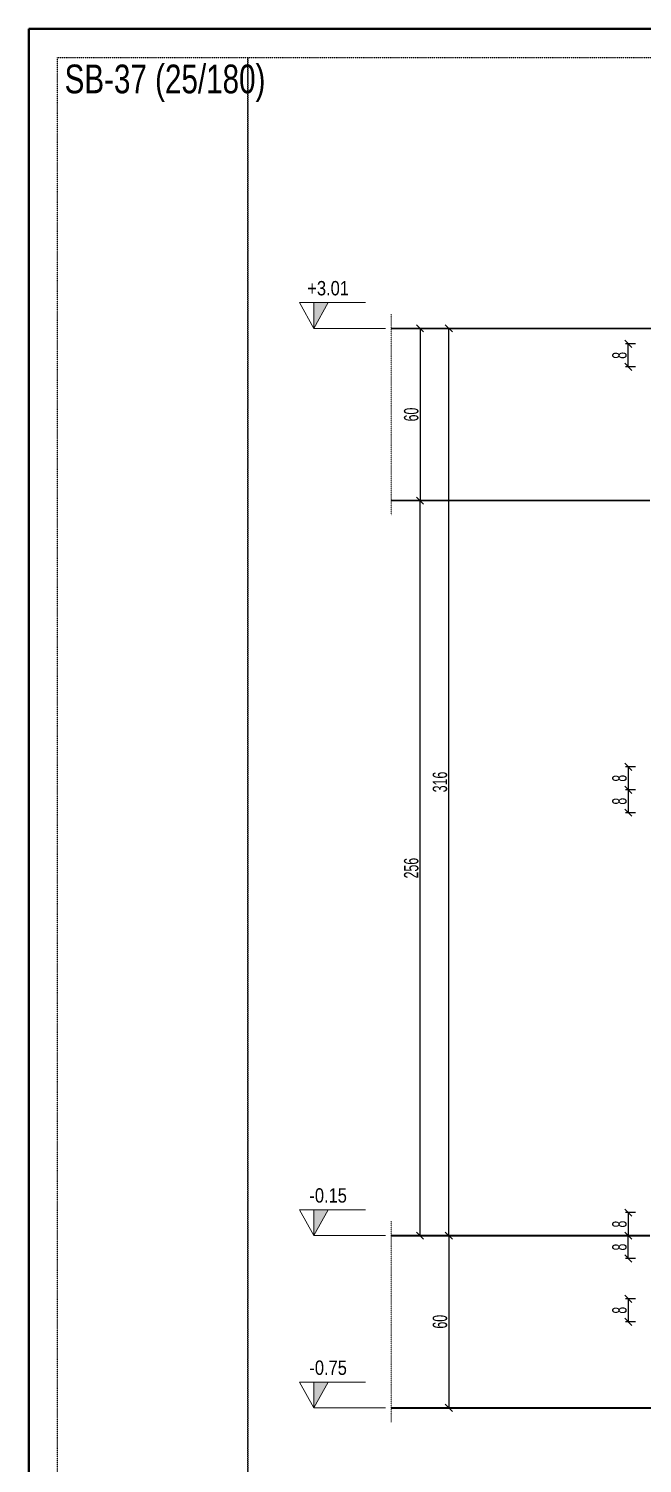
# Model space of a CAD drawing. Header units: millimetres. Extents: x -267 to 94375, y 6431 to 10838.
# Drawn here: x 55207 to 55634, y 7119 to 8119 of the extents above; entities that cross this region are included whole.
import ezdxf
from ezdxf.enums import TextEntityAlignment as Align

# ---------------------------------------------------------------- set-up
doc = ezdxf.new("R2010")
doc.units = ezdxf.units.MM
doc.header["$LTSCALE"] = 0.0001
doc.linetypes.add('DASHED', pattern=[19.05, 12.7, -6.35])
for name, color, linetype, lineweight in [('DETAY ANTET (BEYKENT)', 5, 'Continuous', 40), ('KESIT SINIRI (BEYKENT)', 241, 'DASHED', 20), ('KIRIS (BEYKENT)', 2, 'Continuous', 30), ('KOLON ISMI (BEYKENT)', 91, 'Continuous', 20), ('KOT CIZGI (BEYKENT)', 120, 'Continuous', 20), ('KOT YAZI (BEYKENT)', 7, 'Continuous', 20), ('OLCU (BEYKENT)', 14, 'Continuous', 20), ('TEMEL (BEYKENT)', 2, 'Continuous', 35)]:
    doc.layers.add(name, color=color, linetype=linetype, lineweight=lineweight)
doc.styles.add('KLNOLC-25', font='bahnschrift light condensed', dxfattribs={"width": 0.75, "height": 10})
doc.styles.add('KOT (BEYKENT)', font='')
doc.styles.add('YAZI (BEYKENT)', font='')
doc.styles.get('KOT (BEYKENT)').set_extended_font_data('Bahnschrift Light Condensed')
doc.styles.get('YAZI (BEYKENT)').set_extended_font_data('Bahnschrift Light Condensed')
doc.dimstyles.new('KLNOLC-25', dxfattribs={"dimtxt": 10, "dimasz": 5, "dimexe": 2, "dimexo": 2, "dimgap": 1, "dimtad": 1, "dimdec": 1, "dimlfac": 0.5, "dimrnd": 0.5, "dimzin": 12, "dimdsep": 46, "dimtxsty": 'KLNOLC-25', "dimblk": 'OBLIQUE', "dimblk1": 'OBLIQUE', "dimblk2": 'OBLIQUE', "dimcen": 0, "dimclrt": 7, "dimadec": 0, "dimazin": 0, "dimtfac": 1, "dimtdec": 4, "dimtix": 1, "dimtmove": 2, "dimatfit": 3, "dimfxl": 1, "dimtzin": 0, "dimarcsym": 0})

# ---------------------------------------------------------------- blocks, each defined once
blk = doc.blocks.new('_Oblique')
at = {"color": 0, "linetype": 'ByBlock', "lineweight": -2}
blk.add_line((-0.5, -0.5), (0.5, 0.5), dxfattribs=at)
blk = doc.blocks.new('*D968')
at = {"layer": 'DEFPOINTS', "color": 0, "lineweight": -3, "transparency": 16777216}
for p in [(55459.29, 7277.86), (55459.29, 7157.86), (55499.29, 7157.86)]:
    blk.add_point(p, dxfattribs=at)
at = {"layer": 'OLCU (BEYKENT)', "color": 0, "lineweight": -2, "transparency": 16777216}
for p, q in [((55461.29, 7277.86), (55501.29, 7277.86)), ((55499.29, 7277.86), (55499.29, 7157.86)), ((55461.29, 7157.86), (55501.29, 7157.86))]:
    blk.add_line(p, q, dxfattribs=at)
at = {"layer": 'OLCU (BEYKENT)', "color": 0, "lineweight": -2, "transparency": 16777216, "xscale": 5, "yscale": 5, "zscale": 5}
for p, rotation in [((55499.29, 7277.86), 90), ((55499.29, 7157.86), 270)]:
    blk.add_blockref('_Oblique', p, dxfattribs=dict(at, rotation=rotation))
at = {"layer": 'OLCU (BEYKENT)', "color": 7, "transparency": 16777216, "insert": (55493.19, 7217.86), "char_height": 10, "attachment_point": 5, "rotation": 90, "style": 'KLNOLC-25'}
blk.add_mtext('60', dxfattribs=at)
blk = doc.blocks.new('*D969')
at = {"layer": 'DEFPOINTS', "color": 0, "lineweight": -3, "transparency": 16777216}
for p in [(55459.29, 7789.86), (55479.29, 7789.86), (55459.29, 7277.86)]:
    blk.add_point(p, dxfattribs=at)
at = {"layer": 'OLCU (BEYKENT)', "color": 0, "lineweight": -2, "transparency": 16777216}
for p, q in [((55461.29, 7789.86), (55481.29, 7789.86)), ((55479.29, 7277.86), (55479.29, 7789.86)), ((55461.29, 7277.86), (55481.29, 7277.86))]:
    blk.add_line(p, q, dxfattribs=at)
at = {"layer": 'OLCU (BEYKENT)', "color": 0, "lineweight": -2, "transparency": 16777216, "xscale": 5, "yscale": 5, "zscale": 5}
for p, rotation in [((55479.29, 7789.86), 90), ((55479.29, 7277.86), 270)]:
    blk.add_blockref('_Oblique', p, dxfattribs=dict(at, rotation=rotation))
at = {"layer": 'OLCU (BEYKENT)', "color": 7, "transparency": 16777216, "insert": (55473.19, 7533.86), "char_height": 10, "attachment_point": 5, "rotation": 90, "style": 'KLNOLC-25'}
blk.add_mtext('256', dxfattribs=at)
blk = doc.blocks.new('*D970')
at = {"layer": 'DEFPOINTS', "color": 0, "lineweight": -3, "transparency": 16777216}
for p in [(55459.29, 7909.86), (55459.29, 7789.86), (55479.29, 7789.86)]:
    blk.add_point(p, dxfattribs=at)
at = {"layer": 'OLCU (BEYKENT)', "color": 0, "lineweight": -2, "transparency": 16777216}
for p, q in [((55461.29, 7909.86), (55481.29, 7909.86)), ((55479.29, 7909.86), (55479.29, 7789.86)), ((55461.29, 7789.86), (55481.29, 7789.86))]:
    blk.add_line(p, q, dxfattribs=at)
at = {"layer": 'OLCU (BEYKENT)', "color": 0, "lineweight": -2, "transparency": 16777216, "xscale": 5, "yscale": 5, "zscale": 5}
for p, rotation in [((55479.29, 7909.86), 90), ((55479.29, 7789.86), 270)]:
    blk.add_blockref('_Oblique', p, dxfattribs=dict(at, rotation=rotation))
at = {"layer": 'OLCU (BEYKENT)', "color": 7, "transparency": 16777216, "insert": (55473.19, 7849.86), "char_height": 10, "attachment_point": 5, "rotation": 90, "style": 'KLNOLC-25'}
blk.add_mtext('60', dxfattribs=at)
blk = doc.blocks.new('*D971')
at = {"layer": 'DEFPOINTS', "color": 0, "lineweight": -3, "transparency": 16777216}
for p in [(55459.29, 7909.86), (55499.29, 7909.86), (55459.29, 7277.86)]:
    blk.add_point(p, dxfattribs=at)
at = {"layer": 'OLCU (BEYKENT)', "color": 0, "lineweight": -2, "transparency": 16777216}
for p, q in [((55461.29, 7909.86), (55501.29, 7909.86)), ((55499.29, 7277.86), (55499.29, 7909.86)), ((55461.29, 7277.86), (55501.29, 7277.86))]:
    blk.add_line(p, q, dxfattribs=at)
at = {"layer": 'OLCU (BEYKENT)', "color": 0, "lineweight": -2, "transparency": 16777216, "xscale": 5, "yscale": 5, "zscale": 5}
for p, rotation in [((55499.29, 7909.86), 90), ((55499.29, 7277.86), 270)]:
    blk.add_blockref('_Oblique', p, dxfattribs=dict(at, rotation=rotation))
at = {"layer": 'OLCU (BEYKENT)', "color": 7, "transparency": 16777216, "insert": (55493.19, 7593.86), "char_height": 10, "attachment_point": 5, "rotation": 90, "style": 'KLNOLC-25'}
blk.add_mtext('316', dxfattribs=at)
blk = doc.blocks.new('*D973')
at = {"layer": 'DEFPOINTS', "color": 0, "lineweight": -3, "transparency": 16777216}
for p in [(55631.29, 7293.86), (55624.29, 7277.86), (55631.29, 7277.86)]:
    blk.add_point(p, dxfattribs=at)
at = {"layer": 'OLCU (BEYKENT)', "color": 0, "lineweight": -2, "transparency": 16777216}
for p, q in [((55629.29, 7293.86), (55622.29, 7293.86)), ((55624.29, 7293.86), (55624.29, 7277.86)), ((55629.29, 7277.86), (55622.29, 7277.86))]:
    blk.add_line(p, q, dxfattribs=at)
at = {"layer": 'OLCU (BEYKENT)', "color": 0, "lineweight": -2, "transparency": 16777216, "xscale": 5, "yscale": 5, "zscale": 5}
for p, rotation in [((55624.29, 7293.86), 90), ((55624.29, 7277.86), 270)]:
    blk.add_blockref('_Oblique', p, dxfattribs=dict(at, rotation=rotation))
at = {"layer": 'OLCU (BEYKENT)', "color": 7, "transparency": 16777216, "insert": (55618.19, 7285.86), "char_height": 10, "attachment_point": 5, "rotation": 90, "style": 'KLNOLC-25'}
blk.add_mtext('8', dxfattribs=at)
blk = doc.blocks.new('*D974')
at = {"layer": 'DEFPOINTS', "color": 0, "lineweight": -3, "transparency": 16777216}
for p in [(55624.29, 7899.06), (55631.29, 7899.06), (55631.29, 7883.06)]:
    blk.add_point(p, dxfattribs=at)
at = {"layer": 'OLCU (BEYKENT)', "color": 0, "lineweight": -2, "transparency": 16777216}
for p, q in [((55629.29, 7899.06), (55622.29, 7899.06)), ((55624.29, 7883.06), (55624.29, 7899.06)), ((55629.29, 7883.06), (55622.29, 7883.06))]:
    blk.add_line(p, q, dxfattribs=at)
at = {"layer": 'OLCU (BEYKENT)', "color": 0, "lineweight": -2, "transparency": 16777216, "xscale": 5, "yscale": 5, "zscale": 5}
for p, rotation in [((55624.29, 7899.06), 90), ((55624.29, 7883.06), 270)]:
    blk.add_blockref('_Oblique', p, dxfattribs=dict(at, rotation=rotation))
at = {"layer": 'OLCU (BEYKENT)', "color": 7, "transparency": 16777216, "insert": (55618.19, 7891.06), "char_height": 10, "attachment_point": 5, "rotation": 90, "style": 'KLNOLC-25'}
blk.add_mtext('8', dxfattribs=at)
blk = doc.blocks.new('*D975')
at = {"layer": 'DEFPOINTS', "color": 0, "lineweight": -3, "transparency": 16777216}
for p in [(55631.29, 7588.46), (55624.29, 7572.46), (55631.29, 7572.46)]:
    blk.add_point(p, dxfattribs=at)
at = {"layer": 'OLCU (BEYKENT)', "color": 0, "lineweight": -2, "transparency": 16777216}
for p, q in [((55629.29, 7588.46), (55622.29, 7588.46)), ((55624.29, 7588.46), (55624.29, 7572.46)), ((55629.29, 7572.46), (55622.29, 7572.46))]:
    blk.add_line(p, q, dxfattribs=at)
at = {"layer": 'OLCU (BEYKENT)', "color": 0, "lineweight": -2, "transparency": 16777216, "xscale": 5, "yscale": 5, "zscale": 5}
for p, rotation in [((55624.29, 7588.46), 90), ((55624.29, 7572.46), 270)]:
    blk.add_blockref('_Oblique', p, dxfattribs=dict(at, rotation=rotation))
at = {"layer": 'OLCU (BEYKENT)', "color": 7, "transparency": 16777216, "insert": (55618.19, 7580.46), "char_height": 10, "attachment_point": 5, "rotation": 90, "style": 'KLNOLC-25'}
blk.add_mtext('8', dxfattribs=at)
blk = doc.blocks.new('*D976')
at = {"layer": 'DEFPOINTS', "color": 0, "lineweight": -3, "transparency": 16777216}
for p in [(55631.29, 7604.46), (55624.29, 7588.46), (55631.29, 7588.46)]:
    blk.add_point(p, dxfattribs=at)
at = {"layer": 'OLCU (BEYKENT)', "color": 0, "lineweight": -2, "transparency": 16777216}
for p, q in [((55629.29, 7604.46), (55622.29, 7604.46)), ((55624.29, 7604.46), (55624.29, 7588.46)), ((55629.29, 7588.46), (55622.29, 7588.46))]:
    blk.add_line(p, q, dxfattribs=at)
at = {"layer": 'OLCU (BEYKENT)', "color": 0, "lineweight": -2, "transparency": 16777216, "xscale": 5, "yscale": 5, "zscale": 5}
for p, rotation in [((55624.29, 7604.46), 90), ((55624.29, 7588.46), 270)]:
    blk.add_blockref('_Oblique', p, dxfattribs=dict(at, rotation=rotation))
at = {"layer": 'OLCU (BEYKENT)', "color": 7, "transparency": 16777216, "insert": (55618.19, 7596.46), "char_height": 10, "attachment_point": 5, "rotation": 90, "style": 'KLNOLC-25'}
blk.add_mtext('8', dxfattribs=at)
blk = doc.blocks.new('*D979')
at = {"layer": 'DEFPOINTS', "color": 0, "lineweight": -3, "transparency": 16777216}
for p in [(55631.29, 7233.86), (55624.29, 7217.86), (55631.29, 7217.86)]:
    blk.add_point(p, dxfattribs=at)
at = {"layer": 'OLCU (BEYKENT)', "color": 0, "lineweight": -2, "transparency": 16777216}
for p, q in [((55629.29, 7233.86), (55622.29, 7233.86)), ((55624.29, 7233.86), (55624.29, 7217.86)), ((55629.29, 7217.86), (55622.29, 7217.86))]:
    blk.add_line(p, q, dxfattribs=at)
at = {"layer": 'OLCU (BEYKENT)', "color": 0, "lineweight": -2, "transparency": 16777216, "xscale": 5, "yscale": 5, "zscale": 5}
for p, rotation in [((55624.29, 7233.86), 90), ((55624.29, 7217.86), 270)]:
    blk.add_blockref('_Oblique', p, dxfattribs=dict(at, rotation=rotation))
at = {"layer": 'OLCU (BEYKENT)', "color": 7, "transparency": 16777216, "insert": (55618.19, 7225.86), "char_height": 10, "attachment_point": 5, "rotation": 90, "style": 'KLNOLC-25'}
blk.add_mtext('8', dxfattribs=at)
blk = doc.blocks.new('*D980')
at = {"layer": 'DEFPOINTS', "color": 0, "lineweight": -3, "transparency": 16777216}
for p in [(55624.29, 7277.86), (55631.29, 7277.86), (55631.29, 7261.86)]:
    blk.add_point(p, dxfattribs=at)
at = {"layer": 'OLCU (BEYKENT)', "color": 0, "lineweight": -2, "transparency": 16777216}
for p, q in [((55629.29, 7277.86), (55622.29, 7277.86)), ((55624.29, 7261.86), (55624.29, 7277.86)), ((55629.29, 7261.86), (55622.29, 7261.86))]:
    blk.add_line(p, q, dxfattribs=at)
at = {"layer": 'OLCU (BEYKENT)', "color": 0, "lineweight": -2, "transparency": 16777216, "xscale": 5, "yscale": 5, "zscale": 5}
for p, rotation in [((55624.29, 7277.86), 90), ((55624.29, 7261.86), 270)]:
    blk.add_blockref('_Oblique', p, dxfattribs=dict(at, rotation=rotation))
at = {"layer": 'OLCU (BEYKENT)', "color": 7, "transparency": 16777216, "insert": (55618.19, 7269.86), "char_height": 10, "attachment_point": 5, "rotation": 90, "style": 'KLNOLC-25'}
blk.add_mtext('8', dxfattribs=at)

msp = doc.modelspace()

# ---------------------------------------------------------------- linework, layer by layer
at = {"layer": 'DETAY ANTET (BEYKENT)'}
msp.add_lwpolyline([(55206.8, 8118.64), (56344.29, 8118.64), (56344.29, 6698.64), (55206.8, 6698.64), (55206.8, 8118.64)], close=True, dxfattribs=at)
at = {"layer": 'DETAY ANTET (BEYKENT)', "color": 7, "linetype": 'DASHED', "lineweight": -3, "ltscale": 2}
for points in [[(55226.8, 8098.64), (56324.29, 8098.64), (56324.29, 6718.64), (55226.8, 6718.64)], [(55359.29, 8098.64), (55359.29, 6718.64)]]:
    msp.add_lwpolyline(points, close=True, dxfattribs=at)
at = {"layer": 'KESIT SINIRI (BEYKENT)'}
for p, q in [((55459.29, 7919.86), (55459.29, 7779.86)), ((55459.29, 7287.86), (55459.29, 7147.86))]:
    msp.add_line(p, q, dxfattribs=at)
at = {"layer": 'KIRIS (BEYKENT)'}
for p, q in [((56304.29, 7909.86), (55459.29, 7909.86)), ((55639.29, 7789.86), (55459.29, 7789.86))]:
    msp.add_line(p, q, dxfattribs=at)
at = {"layer": 'KOT CIZGI (BEYKENT)'}
for p, q in [((55405.29, 7909.86), (55455.29, 7909.86)), ((55405.29, 7277.86), (55455.29, 7277.86)), ((55405.29, 7157.86), (55455.29, 7157.86))]:
    msp.add_line(p, q, dxfattribs=at)
for points in [[(55405.29, 7909.86), (55405.29, 7927.86), (55415.29, 7927.86), (55405.29, 7909.86), (55395.29, 7927.86), (55441.29, 7927.86)], [(55405.29, 7277.86), (55405.29, 7295.86), (55415.29, 7295.86), (55405.29, 7277.86), (55395.29, 7295.86), (55441.29, 7295.86)], [(55405.29, 7157.86), (55405.29, 7175.86), (55415.29, 7175.86), (55405.29, 7157.86), (55395.29, 7175.86), (55441.29, 7175.86)]]:
    msp.add_lwpolyline(points, dxfattribs=at)
for points in [[(55405.29, 7909.86), (55405.29, 7927.86), (55415.29, 7927.86)], [(55405.29, 7277.86), (55405.29, 7295.86), (55415.29, 7295.86)], [(55405.29, 7157.86), (55405.29, 7175.86), (55415.29, 7175.86)]]:
    msp.add_solid(points, dxfattribs=at)
at = {"layer": 'TEMEL (BEYKENT)'}
for p, q in [((55459.29, 7277.86), (55639.29, 7277.86)), ((55459.29, 7157.86), (56304.29, 7157.86))]:
    msp.add_line(p, q, dxfattribs=at)

# ---------------------------------------------------------------- texts
at = {"layer": 'KOLON ISMI (BEYKENT)', "style": 'YAZI (BEYKENT)', "width": 0.9}
msp.add_text('SB-37 (25/180)', height=20, dxfattribs=at).set_placement((55231.8, 8073.64))
at = {"layer": 'KOT YAZI (BEYKENT)', "style": 'KOT (BEYKENT)'}
for s, p in [('+3.01', (55415.29, 7937.86)), ('-0.15', (55415.29, 7305.86)), ('-0.75', (55415.29, 7185.86))]:
    msp.add_text(s, height=10, dxfattribs=at).set_placement(p, align=Align.MIDDLE_CENTER)

# ---------------------------------------------------------------- dimensions: what is measured, and where the dimension line sits
at = {"layer": 'OLCU (BEYKENT)'}
for base, p1, p2, picture, middle in [((55479.29, 7789.86), (55459.29, 7909.86), (55459.29, 7789.86), '*D970', (55473.19, 7849.86)), ((55499.29, 7909.86), (55459.29, 7277.86), (55459.29, 7909.86), '*D971', (55493.19, 7593.86)), ((55624.29, 7899.06), (55631.29, 7883.06), (55631.29, 7899.06), '*D974', (55618.19, 7891.06)), ((55479.29, 7789.86), (55459.29, 7277.86), (55459.29, 7789.86), '*D969', (55473.19, 7533.86)), ((55624.29, 7588.46), (55631.29, 7604.46), (55631.29, 7588.46), '*D976', (55618.19, 7596.46)), ((55624.29, 7572.46), (55631.29, 7588.46), (55631.29, 7572.46), '*D975', (55618.19, 7580.46)), ((55624.29, 7277.86), (55631.29, 7293.86), (55631.29, 7277.86), '*D973', (55618.19, 7285.86)), ((55499.29, 7157.86), (55459.29, 7277.86), (55459.29, 7157.86), '*D968', (55493.19, 7217.86)), ((55624.29, 7277.86), (55631.29, 7261.86), (55631.29, 7277.86), '*D980', (55618.19, 7269.86)), ((55624.29, 7217.86), (55631.29, 7233.86), (55631.29, 7217.86), '*D979', (55618.19, 7225.86))]:
    dim = msp.add_linear_dim(base=base, p1=p1, p2=p2, angle=90, dimstyle='KLNOLC-25', dxfattribs=at)
    dim.commit()
    dim.dimension.update_dxf_attribs({"geometry": picture, "text_midpoint": middle})

doc.saveas('drawing.dxf')
